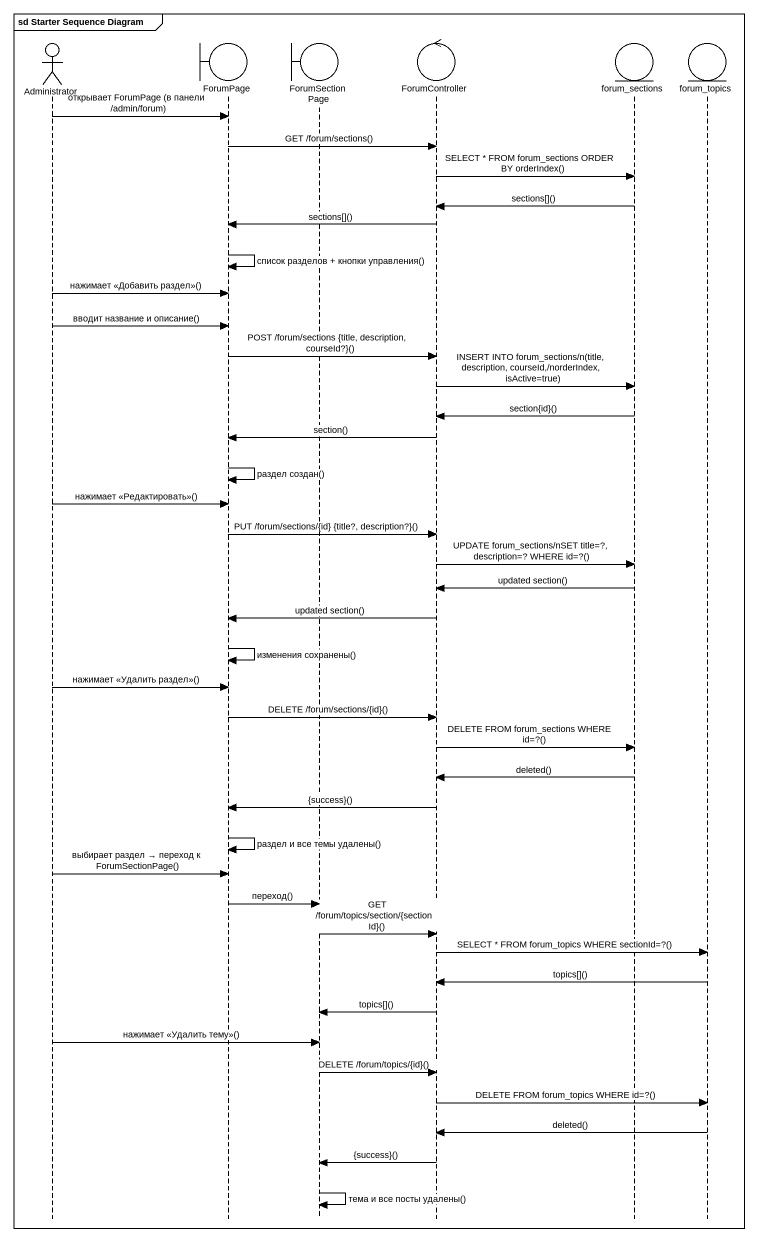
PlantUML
@startuml
mainframe sd Starter Sequence Diagram
hide footbox
actor Administrator
boundary ForumPage
boundary ForumSectionPage
control ForumController
entity forum_sections
entity forum_topics

Administrator -> ForumPage : открывает ForumPage (в панели /admin/forum)
ForumPage -> ForumController : GET /forum/sections()
ForumController -> forum_sections : SELECT * FROM forum_sections ORDER BY orderIndex()
forum_sections -> ForumController : sections[]()
ForumController -> ForumPage : sections[]()
ForumPage -> ForumPage : список разделов + кнопки управления()
Administrator -> ForumPage : нажимает <<Добавить раздел>>()
Administrator -> ForumPage : вводит название и описание()
ForumPage -> ForumController : POST /forum/sections {title, description, courseId?}()
ForumController -> forum_sections : INSERT INTO forum_sections/n(title, description, courseId,/norderIndex, isActive=true)
forum_sections -> ForumController : section{id}()
ForumController -> ForumPage : section()
ForumPage -> ForumPage : раздел создан()
Administrator -> ForumPage : нажимает <<Редактировать>>()
ForumPage -> ForumController : PUT /forum/sections/{id} {title?, description?}()
ForumController -> forum_sections : UPDATE forum_sections/nSET title=?, description=? WHERE id=?()
forum_sections -> ForumController : updated section()
ForumController -> ForumPage : updated section()
ForumPage -> ForumPage : изменения сохранены()
Administrator -> ForumPage : нажимает <<Удалить раздел>>()
ForumPage -> ForumController : DELETE /forum/sections/{id}()
ForumController -> forum_sections : DELETE FROM forum_sections WHERE id=?()
forum_sections -> ForumController : deleted()
ForumController -> ForumPage : {success}()
ForumPage -> ForumPage : раздел и все темы удалены()
Administrator -> ForumPage : выбирает раздел → переход к ForumSectionPage()
ForumPage -> ForumSectionPage : переход()
ForumSectionPage -> ForumController : GET /forum/topics/section/{sectionId}()
ForumController -> forum_topics : SELECT * FROM forum_topics WHERE sectionId=?()
forum_topics -> ForumController : topics[]()
ForumController -> ForumSectionPage : topics[]()
Administrator -> ForumSectionPage : нажимает <<Удалить тему>>()
ForumSectionPage -> ForumController : DELETE /forum/topics/{id}()
ForumController -> forum_topics : DELETE FROM forum_topics WHERE id=?()
forum_topics -> ForumController : deleted()
ForumController -> ForumSectionPage : {success}()
ForumSectionPage -> ForumSectionPage : тема и все посты удалены()
@enduml
